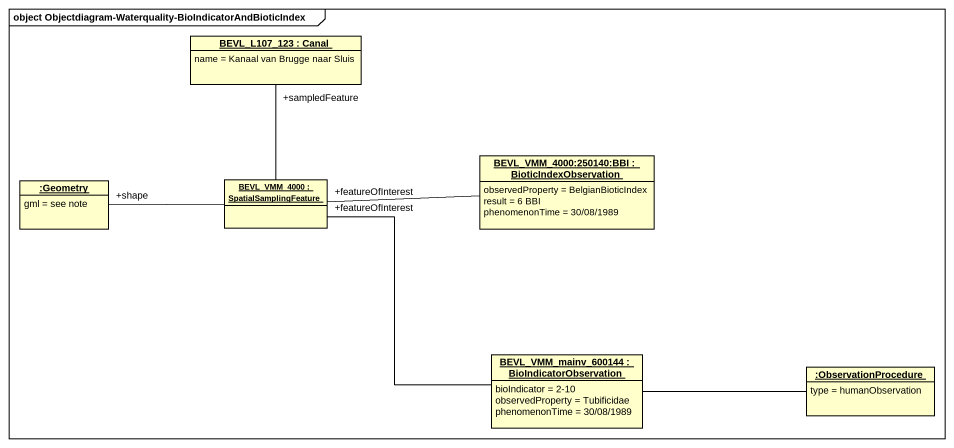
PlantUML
@startuml
mainframe object Objectdiagram-Waterquality-BioIndicatorAndBioticIndex
hide circle
hide empty members
object "BEVL_L107_123 : Canal" as BEVL_L107_123 {
  name = Kanaal van Brugge naar Sluis
}
object "BEVL_VMM_4000:250140:BBI : BioticIndexObservation" as BEVL_VMM_4000_250140_BBI {
  observedProperty = BelgianBioticIndex
  result = 6 BBI
  phenomenonTime = 30/08/1989
}
object ":Geometry" as Geometry {
  gml = see note
}
object "BEVL_VMM_4000 : SpatialSamplingFeature" as BEVL_VMM_4000
object "BEVL_VMM_mainv_600144 : BioIndicatorObservation" as BEVL_VMM_mainv_600144 {
  bioIndicator = 2-10
  observedProperty = Tubificidae
  phenomenonTime = 30/08/1989
}
object ":ObservationProcedure" as ObservationProcedure {
  type = humanObservation
}
BEVL_VMM_4000_250140_BBI -left- "+featureOfInterest" BEVL_VMM_4000
BEVL_VMM_4000 -up- "+sampledFeature" BEVL_L107_123
BEVL_VMM_4000 -left- "+shape" Geometry
BEVL_VMM_mainv_600144 -up- "+featureOfInterest" BEVL_VMM_4000
BEVL_VMM_mainv_600144 -right- ObservationProcedure
@enduml
